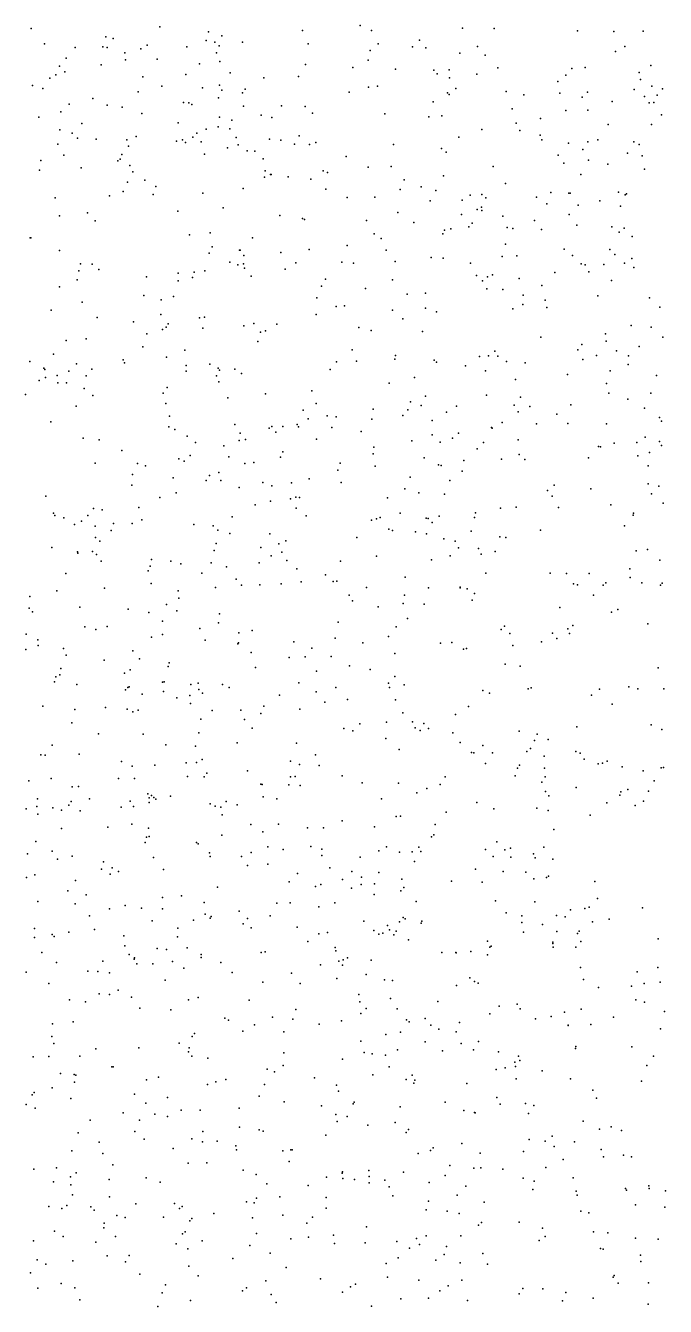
# Model space of a CAD drawing. Extents: x 2 to 99999, y 0 to 49999.
# Drawn here: x 93754 to 99995, y 14 to 12496 of the extents above; entities that cross this region are included whole.
import ezdxf

# ---------------------------------------------------------------- set-up
doc = ezdxf.new("R2010")
doc.units = 0
doc.header["$MEASUREMENT"] = 0
doc.layers.add('points', color=50, linetype='Continuous')

msp = doc.modelspace()

# ---------------------------------------------------------------- linework, layer by layer
at = {"layer": 'points', "color": 3}
for p in [(95062, 12485, 12), (97019, 12496, 99), (93808, 12467, 91), (94536, 12386, 45), (94609, 12370, 84), (95538, 12435, 21), (95668, 12396, 86), (96454, 12447, 36), (97127, 12449, 42), (98017, 12471, 23), (98324, 12469, 21), (99138, 12445, 25), (99492, 12439, 19), (99780, 12441, 29), (93937, 12318, 55), (94239, 12281, 34), (94507, 12290, 68), (94550, 12284, 33), (94878, 12269, 99), (94941, 12305, 16), (95327, 12289, 90), (95517, 12350, 80), (95600, 12336, 31), (95641, 12299, 99), (95871, 12335, 46), (96509, 12319, 98), (97116, 12254, 13), (97195, 12319, 36), (97529, 12290, 43), (97596, 12354, 30), (97657, 12279, 52), (98164, 12291, 30), (99509, 12242, 68), (99599, 12291, 77), (94150, 12180, 88), (94491, 12113, 78), (94721, 12231, 71), (94728, 12163, 18), (95037, 12168, 51), (95452, 12122, 79), (95616, 12229, 15), (95648, 12145, 47), (96484, 12116, 76), (97096, 12160, 58), (97990, 12226, 77), (98236, 12208, 91), (99852, 12108, 85), (93989, 11985, 40), (94048, 12017, 20), (94085, 12102, 12), (94136, 12046, 76), (94898, 11998, 88), (95318, 12020, 52), (95751, 12035, 29), (96077, 11987, 37), (96416, 12001, 74), (96947, 12088, 43), (97362, 12071, 92), (97735, 12060, 31), (97769, 12026, 19), (97887, 12064, 20), (97889, 11987, 12), (98156, 12022, 50), (98362, 12084, 45), (99024, 12013, 85), (99081, 12077, 30), (99213, 12087, 23), (99738, 12038, 63), (93823, 11911, 71), (93922, 11883, 90), (95083, 11905, 57), (95479, 11890, 86), (95644, 11914, 86), (95668, 11867, 64), (95896, 11876, 85), (97098, 11896, 92), (97187, 11905, 43), (97952, 11883, 87), (98946, 11950, 95), (99692, 11873, 50), (99752, 11969, 18), (99862, 11907, 20), (99966, 11881, 6), (94409, 11785, 33), (94852, 11852, 29), (95295, 11747, 50), (95347, 11742, 75), (95635, 11792, 10), (95869, 11841, 67), (96909, 11847, 20), (97731, 11754, 11), (97871, 11842, 87), (97885, 11826, 98), (98443, 11855, 95), (98615, 11821, 50), (98965, 11838, 98), (99184, 11798, 55), (99235, 11847, 28), (99475, 11756, 91), (99792, 11804, 45), (99836, 11744, 63), (99884, 11746, 71), (99916, 11819, 9), (94098, 11657, 60), (94180, 11729, 32), (94549, 11719, 42), (94695, 11702, 30), (94889, 11638, 11), (95375, 11726, 23), (95880, 11712, 67), (96052, 11622, 33), (96252, 11713, 54), (96480, 11706, 89), (96552, 11641, 49), (97260, 11635, 36), (97688, 11608, 49), (97814, 11616, 25), (98500, 11684, 67), (99023, 11670, 19), (99239, 11672, 36), (99956, 11626, 71), (93882, 11602, 73), (94302, 11543, 46), (95242, 11547, 45), (95517, 11487, 42), (95632, 11509, 25), (95646, 11604, 63), (95748, 11490, 8), (95765, 11574, 28), (96155, 11600, 42), (98541, 11545, 24), (98777, 11592, 72), (99437, 11532, 85), (99860, 11531, 55), (94087, 11481, 68), (94207, 11448, 29), (94259, 11399, 71), (94442, 11388, 23), (94742, 11383, 41), (94833, 11416, 47), (95225, 11368, 76), (95284, 11383, 99), (95386, 11410, 52), (95425, 11448, 28), (95466, 11362, 25), (95807, 11406, 10), (96134, 11390, 84), (96243, 11379, 73), (96423, 11423, 29), (97981, 11407, 90), (98205, 11483, 26), (98574, 11473, 88), (98773, 11427, 38), (98790, 11381, 77), (99239, 11362, 81), (99335, 11382, 31), (99687, 11363, 40), (94067, 11339, 11), (94693, 11239, 42), (94759, 11322, 13), (95313, 11356, 53), (95498, 11242, 42), (95723, 11304, 77), (95828, 11335, 82), (95916, 11275, 16), (95990, 11273, 62), (96377, 11341, 24), (96522, 11337, 2), (96585, 11358, 12), (97343, 11336, 82), (97812, 11297, 2), (97857, 11262, 94), (98948, 11234, 58), (99049, 11351, 46), (99190, 11287, 50), (99625, 11253, 31), (99740, 11337, 15), (93904, 11180, 92), (94126, 11232, 45), (94296, 11110, 39), (94654, 11179, 3), (94677, 11194, 30), (94771, 11133, 67), (96073, 11198, 52), (96882, 11219, 81), (97097, 11116, 27), (97319, 11123, 33), (98316, 11124, 95), (99006, 11155, 37), (99245, 11184, 12), (99435, 11145, 14), (99769, 11228, 90), (93890, 11086, 57), (94799, 11072, 24), (94918, 10988, 76), (96086, 11020, 82), (96092, 11082, 37), (96143, 11045, 61), (96148, 11045, 38), (96314, 11021, 24), (96537, 11000, 65), (96656, 11082, 72), (96699, 11065, 87), (97448, 10994, 37), (97831, 11033, 20), (99170, 11046, 3), (99793, 11098, 42), (94706, 10878, 39), (94748, 10971, 11), (95026, 10928, 77), (95482, 10863, 7), (95876, 10909, 99), (96682, 10902, 78), (97408, 10900, 5), (97613, 10923, 95), (97756, 10888, 62), (98436, 10958, 22), (98879, 10870, 67), (99052, 10862, 88), (99065, 10864, 52), (99538, 10871, 5), (94041, 10816, 68), (94571, 10838, 46), (94998, 10851, 63), (96892, 10820, 99), (97162, 10825, 90), (97700, 10787, 98), (98012, 10795, 45), (98090, 10843, 7), (98204, 10849, 33), (98243, 10816, 76), (98737, 10824, 83), (98840, 10759, 11), (99144, 10747, 61), (99356, 10789, 62), (99557, 10737, 76), (99602, 10847, 47), (99615, 10856, 61), (94086, 10641, 68), (94358, 10671, 27), (95239, 10688, 42), (95682, 10721, 45), (96233, 10646, 25), (96454, 10616, 28), (97385, 10676, 33), (98006, 10655, 64), (98160, 10705, 73), (98200, 10728, 84), (98205, 10694, 53), (98410, 10640, 8), (99057, 10654, 25), (94433, 10593, 39), (96476, 10606, 39), (97078, 10595, 60), (97542, 10576, 63), (97841, 10501, 100), (97902, 10515, 78), (98079, 10534, 81), (98110, 10569, 100), (98453, 10528, 53), (98507, 10519, 43), (98719, 10595, 63), (98787, 10509, 48), (99132, 10551, 76), (99472, 10536, 56), (99592, 10522, 79), (93800, 10426, 74), (93806, 10426, 46), (95353, 10458, 70), (95555, 10475, 39), (95967, 10426, 92), (97153, 10468, 8), (97222, 10422, 14), (97824, 10468, 39), (98434, 10366, 74), (99543, 10482, 36), (99670, 10442, 98), (94084, 10303, 29), (95546, 10279, 48), (95573, 10340, 94), (95840, 10307, 50), (95846, 10307, 16), (95884, 10255, 62), (96244, 10283, 83), (96521, 10315, 16), (96892, 10353, 65), (97270, 10308, 12), (97711, 10237, 14), (98403, 10246, 14), (98546, 10251, 61), (99009, 10317, 31), (99088, 10256, 92), (99452, 10314, 40), (99501, 10266, 36), (94289, 10175, 58), (94403, 10170, 46), (94468, 10118, 74), (95745, 10192, 47), (95826, 10163, 92), (95881, 10175, 24), (95888, 10132, 44), (96286, 10121, 99), (96389, 10183, 9), (96839, 10189, 92), (96952, 10180, 7), (97358, 10198, 62), (97829, 10231, 90), (98093, 10180, 46), (99175, 10173, 26), (99214, 10166, 2), (99396, 10168, 12), (99596, 10180, 76), (99667, 10227, 13), (99686, 10138, 32), (94257, 10019, 62), (94273, 10105, 54), (94933, 10046, 41), (95241, 10010, 96), (95243, 10082, 91), (95382, 10042, 40), (95399, 10093, 66), (95504, 10106, 29), (95956, 10055, 40), (96679, 10025, 67), (97332, 10017, 66), (98152, 10060, 43), (98212, 10009, 90), (98260, 10046, 76), (98310, 10066, 93), (98570, 10031, 75), (98917, 10091, 85), (99247, 10097, 53), (99471, 10011, 31), (94085, 9950, 39), (94908, 9864, 87), (96639, 9956, 2), (97071, 9933, 76), (97477, 9880, 98), (97654, 9888, 0), (98254, 9932, 95), (98410, 9925, 55), (98607, 9869, 6), (98790, 9962, 66), (99337, 9863, 0), (94305, 9802, 58), (95077, 9822, 83), (95196, 9857, 36), (96594, 9842, 50), (96783, 9757, 8), (96865, 9764, 15), (97654, 9742, 66), (98604, 9777, 20), (98823, 9819, 77), (98838, 9750, 86), (99839, 9842, 19), (99940, 9751, 12), (94002, 9723, 26), (94452, 9650, 6), (95073, 9682, 87), (95450, 9649, 54), (95498, 9653, 28), (96590, 9682, 85), (97332, 9722, 64), (97433, 9638, 76), (97762, 9707, 91), (98508, 9736, 7), (94808, 9609, 30), (94938, 9492, 76), (95090, 9534, 33), (95124, 9558, 92), (95145, 9591, 98), (95483, 9548, 81), (95884, 9569, 36), (95979, 9594, 50), (96046, 9509, 58), (96095, 9522, 52), (96205, 9585, 67), (97005, 9554, 15), (97124, 9524, 54), (97625, 9514, 2), (99410, 9491, 53), (99660, 9572, 5), (99858, 9558, 67), (94150, 9427, 93), (94346, 9443, 44), (94897, 9364, 51), (96019, 9418, 15), (98781, 9458, 3), (99179, 9388, 56), (99417, 9420, 23), (99740, 9369, 92), (99970, 9458, 1), (94025, 9295, 34), (94707, 9237, 59), (95129, 9263, 21), (95306, 9333, 28), (96940, 9337, 91), (97356, 9244, 14), (97364, 9281, 8), (98181, 9272, 0), (98269, 9279, 43), (98331, 9324, 63), (98361, 9275, 8), (99140, 9335, 17), (99191, 9243, 25), (99322, 9282, 63), (99518, 9327, 21), (99635, 9277, 40), (93795, 9223, 31), (93931, 9156, 80), (93942, 9143, 74), (94175, 9127, 80), (94250, 9199, 27), (94399, 9149, 91), (94720, 9210, 99), (95321, 9128, 53), (95322, 9182, 52), (95552, 9196, 61), (95634, 9157, 53), (95646, 9139, 79), (95794, 9148, 66), (96726, 9145, 88), (96788, 9218, 55), (96983, 9227, 35), (97740, 9234, 29), (97762, 9216, 65), (98044, 9179, 87), (98241, 9130, 85), (98445, 9222, 74), (98626, 9208, 2), (99458, 9133, 86), (99633, 9193, 66), (93886, 9038, 22), (93947, 9065, 80), (94062, 9085, 69), (94067, 9016, 46), (94152, 9014, 90), (94345, 9082, 93), (95615, 9084, 76), (95640, 9023, 78), (95861, 9105, 22), (97302, 9011, 55), (97547, 9065, 83), (98533, 9046, 81), (99041, 9095, 98), (99420, 9008, 74), (99907, 9087, 68), (93754, 8901, 61), (94325, 8958, 56), (94411, 8890, 33), (95096, 8914, 94), (95135, 8970, 19), (95728, 8867, 2), (96094, 8906, 42), (96547, 8935, 98), (97654, 8883, 94), (98249, 8893, 34), (98582, 8874, 65), (99445, 8914, 50), (99854, 8915, 56), (94249, 8788, 51), (95123, 8813, 59), (96461, 8747, 30), (96588, 8814, 26), (97145, 8759, 64), (97484, 8750, 54), (97509, 8830, 68), (97613, 8795, 60), (97957, 8786, 70), (98521, 8797, 71), (98674, 8783, 91), (99072, 8799, 58), (99628, 8856, 65), (99790, 8769, 76), (94001, 8633, 45), (95157, 8688, 58), (96512, 8665, 51), (96696, 8694, 48), (96783, 8683, 22), (97133, 8661, 47), (97434, 8695, 90), (97719, 8648, 52), (97861, 8727, 28), (98403, 8628, 58), (98559, 8732, 66), (98738, 8615, 62), (98936, 8708, 24), (99044, 8619, 5), (99422, 8615, 43), (99937, 8678, 64), (99958, 8640, 10), (95151, 8587, 63), (95209, 8560, 99), (95330, 8495, 80), (95794, 8607, 70), (95848, 8523, 96), (96129, 8574, 74), (96157, 8589, 44), (96196, 8534, 16), (96263, 8589, 7), (96402, 8608, 41), (96415, 8586, 86), (96742, 8580, 73), (97029, 8540, 7), (97719, 8509, 24), (97977, 8523, 87), (98298, 8578, 77), (98304, 8572, 83), (94316, 8474, 55), (94473, 8458, 1), (95412, 8434, 57), (95689, 8402, 46), (95839, 8454, 29), (95898, 8462, 40), (96593, 8466, 68), (97152, 8386, 79), (97522, 8450, 91), (97799, 8435, 31), (97919, 8475, 26), (98160, 8372, 97), (98220, 8434, 99), (98560, 8459, 2), (99343, 8394, 34), (99361, 8391, 40), (99495, 8425, 62), (99716, 8434, 63), (99797, 8486, 87), (99939, 8443, 80), (99957, 8404, 35), (94694, 8354, 99), (95248, 8274, 87), (95302, 8250, 32), (95361, 8305, 21), (95738, 8294, 21), (96241, 8290, 46), (96265, 8342, 61), (97143, 8322, 98), (97641, 8283, 16), (98029, 8257, 40), (98396, 8269, 35), (98570, 8317, 65), (98624, 8267, 65), (99245, 8285, 80), (99727, 8304, 51), (99840, 8336, 88), (94434, 8232, 33), (94798, 8122, 61), (94847, 8227, 52), (94924, 8205, 56), (95640, 8141, 97), (95893, 8229, 32), (95979, 8237, 70), (96800, 8163, 37), (96823, 8231, 10), (97164, 8203, 89), (97783, 8214, 32), (97807, 8208, 32), (98014, 8155, 51), (99827, 8205, 12), (94791, 8016, 47), (95193, 8089, 93), (95517, 8064, 52), (95549, 8110, 83), (95657, 8062, 82), (95839, 7993, 45), (96067, 8042, 12), (96155, 8011, 56), (96349, 8039, 76), (96519, 8080, 82), (96834, 8042, 17), (97504, 8095, 90), (97892, 8064, 8), (98910, 8016, 5), (99826, 8031, 6), (99932, 8009, 29), (93950, 7911, 42), (95064, 7898, 12), (95223, 7942, 89), (96339, 7884, 67), (96390, 7899, 44), (96425, 7898, 54), (97283, 7893, 43), (97452, 7982, 80), (97590, 7944, 5), (97842, 7931, 3), (98846, 7966, 95), (98891, 7910, 2), (99269, 7982, 15), (99861, 7933, 70), (94025, 7744, 43), (94418, 7791, 99), (94502, 7778, 73), (94859, 7801, 66), (95994, 7824, 29), (96143, 7862, 9), (96392, 7792, 61), (97409, 7745, 89), (98142, 7747, 84), (98386, 7794, 69), (98538, 7802, 60), (98953, 7800, 73), (99462, 7825, 45), (99685, 7744, 57), (99974, 7843, 56), (94040, 7721, 86), (94126, 7699, 60), (94231, 7635, 99), (94301, 7665, 99), (94361, 7722, 1), (94434, 7619, 43), (94613, 7643, 91), (94793, 7642, 60), (94889, 7679, 31), (95394, 7634, 54), (95583, 7622, 74), (95768, 7710, 15), (96490, 7719, 39), (97127, 7677, 80), (97176, 7688, 65), (97212, 7702, 100), (97663, 7696, 59), (97681, 7693, 1), (97719, 7652, 80), (97790, 7714, 16), (98132, 7701, 95), (99597, 7622, 55), (99680, 7724, 56), (94435, 7508, 81), (94589, 7576, 66), (95630, 7580, 71), (95747, 7546, 88), (96136, 7543, 66), (96986, 7508, 40), (97299, 7587, 26), (97334, 7576, 2), (97559, 7563, 15), (97664, 7542, 84), (97834, 7494, 45), (98102, 7570, 55), (98381, 7515, 21), (98438, 7507, 34), (98777, 7578, 41), (94009, 7411, 4), (94260, 7368, 9), (94408, 7370, 76), (94479, 7470, 34), (95592, 7380, 7), (95613, 7448, 78), (96049, 7410, 80), (96225, 7444, 62), (96254, 7365, 9), (96294, 7474, 85), (97946, 7472, 50), (97976, 7408, 72), (98173, 7400, 20), (98336, 7372, 95), (99711, 7378, 18), (99821, 7389, 15), (94263, 7353, 64), (94445, 7341, 14), (94491, 7275, 42), (94983, 7292, 79), (95172, 7276, 38), (95268, 7249, 80), (95563, 7260, 99), (96034, 7260, 56), (96150, 7327, 98), (96301, 7282, 81), (96827, 7278, 98), (97176, 7325, 29), (97715, 7289, 31), (97897, 7329, 48), (98197, 7344, 26), (99940, 7285, 34), (94147, 7155, 26), (94950, 7183, 49), (94970, 7229, 52), (95474, 7161, 23), (95713, 7222, 69), (96399, 7202, 45), (96679, 7142, 71), (97458, 7120, 9), (98243, 7158, 91), (98870, 7158, 83), (99029, 7157, 57), (99251, 7155, 31), (99649, 7202, 4), (99652, 7116, 4), (94524, 7013, 45), (94979, 7059, 44), (95606, 7021, 80), (95807, 7101, 48), (95860, 7042, 50), (96038, 7045, 47), (96246, 7056, 58), (96443, 7074, 72), (96756, 7077, 79), (96791, 7082, 3), (97079, 7021, 20), (97685, 7017, 19), (97992, 7023, 42), (97992, 7015, 27), (98060, 7007, 27), (99098, 7057, 2), (99137, 7047, 17), (99387, 7043, 21), (99413, 7066, 98), (99767, 7066, 50), (99947, 7042, 55), (99965, 7062, 29), (93794, 6931, 30), (94059, 6987, 54), (95243, 6987, 47), (95248, 6917, 10), (96910, 6945, 62), (96943, 6891, 12), (97449, 6946, 38), (98111, 6896, 79), (98134, 6960, 34), (99294, 6944, 100), (93788, 6819, 68), (93820, 6784, 41), (94284, 6828, 13), (94754, 6808, 43), (94957, 6776, 54), (95130, 6854, 100), (95230, 6792, 18), (95645, 6763, 37), (97195, 6833, 39), (97437, 6864, 44), (97643, 6859, 78), (98965, 6825, 14), (99471, 6780, 62), (99531, 6807, 43), (94332, 6637, 28), (94551, 6639, 50), (95090, 6692, 8), (95455, 6620, 91), (95637, 6675, 3), (96804, 6683, 10), (97369, 6638, 68), (97478, 6718, 79), (98425, 6643, 91), (99044, 6617, 83), (99092, 6649, 28), (99823, 6666, 24), (93760, 6566, 13), (93875, 6509, 26), (94439, 6612, 58), (94982, 6536, 74), (95089, 6561, 32), (95507, 6506, 6), (95835, 6579, 93), (95963, 6602, 69), (96372, 6491, 45), (96774, 6527, 43), (97294, 6541, 79), (98392, 6612, 0), (98479, 6573, 30), (98893, 6575, 93), (98936, 6523, 49), (99059, 6573, 12), (93758, 6414, 72), (93877, 6453, 11), (94123, 6424, 40), (94799, 6401, 79), (95824, 6472, 20), (95832, 6479, 45), (95953, 6387, 30), (96545, 6428, 87), (97043, 6481, 82), (97356, 6378, 17), (97803, 6477, 46), (97912, 6485, 73), (98025, 6419, 92), (98056, 6426, 6), (98507, 6453, 18), (98786, 6489, 81), (94149, 6362, 79), (94519, 6312, 88), (94864, 6325, 4), (95145, 6250, 3), (95153, 6287, 62), (96326, 6337, 64), (96482, 6344, 20), (96735, 6346, 79), (96915, 6256, 88), (98431, 6272, 58), (98580, 6253, 23), (94048, 6150, 18), (94088, 6168, 82), (94097, 6229, 25), (94719, 6185, 42), (94774, 6218, 5), (95997, 6239, 68), (96591, 6204, 29), (97114, 6222, 94), (97356, 6151, 5), (99924, 6237, 41), (94036, 6101, 7), (94253, 6075, 58), (94729, 6022, 89), (94753, 6045, 6), (94765, 6053, 34), (95089, 6096, 1), (95100, 6006, 7), (95107, 6101, 33), (95367, 6074, 83), (95439, 6088, 73), (95443, 6025, 16), (95674, 6073, 8), (95740, 6044, 33), (96418, 6091, 29), (96590, 6004, 1), (96782, 6045, 52), (97295, 6086, 45), (97303, 6046, 40), (97447, 6072, 61), (98215, 6015, 23), (98656, 6033, 85), (98687, 6042, 78), (99351, 6028, 70), (99638, 6052, 36), (99726, 6031, 2), (99981, 6033, 4), (94891, 5981, 94), (95230, 5946, 74), (95355, 5968, 56), (95364, 5888, 72), (95480, 5990, 76), (96231, 5971, 37), (96672, 5903, 54), (96894, 5927, 81), (97361, 5926, 70), (98280, 5990, 92), (99273, 5971, 89), (99476, 5882, 72), (93921, 5863, 99), (94236, 5831, 37), (94533, 5849, 18), (94745, 5835, 19), (94801, 5809, 69), (94853, 5823, 30), (95575, 5820, 39), (95853, 5826, 96), (96048, 5792, 13), (96079, 5862, 46), (96428, 5834, 90), (97434, 5799, 1), (97949, 5783, 36), (98075, 5859, 98), (94205, 5700, 6), (95463, 5738, 72), (95888, 5735, 48), (95964, 5648, 7), (96857, 5646, 62), (96945, 5623, 90), (97016, 5692, 43), (97276, 5708, 62), (97528, 5710, 72), (97553, 5651, 7), (97602, 5626, 41), (97638, 5694, 100), (97686, 5645, 100), (98568, 5621, 92), (99130, 5661, 9), (99858, 5681, 41), (99961, 5635, 93), (94464, 5593, 79), (94901, 5589, 48), (95443, 5602, 45), (95819, 5507, 91), (96398, 5504, 0), (97267, 5548, 9), (97923, 5602, 85), (97992, 5509, 28), (98717, 5528, 72), (98745, 5592, 51), (98852, 5539, 46), (93904, 5388, 47), (93944, 5386, 57), (94014, 5484, 14), (94276, 5395, 47), (95122, 5488, 10), (95412, 5475, 76), (96583, 5388, 62), (97398, 5442, 59), (98104, 5412, 37), (98126, 5408, 38), (98216, 5480, 76), (98308, 5408, 87), (98645, 5420, 79), (98679, 5452, 28), (98812, 5377, 23), (99120, 5420, 19), (99165, 5406, 29), (94690, 5323, 65), (94793, 5280, 10), (95015, 5290, 77), (95322, 5312, 75), (95421, 5313, 21), (95476, 5343, 18), (96338, 5327, 9), (96426, 5296, 3), (96619, 5285, 79), (98241, 5306, 48), (98551, 5260, 90), (98572, 5288, 64), (98816, 5258, 67), (99202, 5347, 17), (99339, 5302, 93), (99382, 5307, 92), (99427, 5328, 83), (99574, 5272, 47), (99953, 5264, 45), (99976, 5265, 71), (93785, 5136, 85), (94002, 5158, 89), (94659, 5157, 38), (94815, 5160, 88), (95335, 5179, 46), (95495, 5176, 8), (95522, 5212, 16), (95919, 5232, 75), (96337, 5174, 13), (96384, 5179, 30), (96841, 5186, 2), (97848, 5174, 78), (98529, 5183, 59), (98790, 5124, 25), (98821, 5175, 54), (99780, 5232, 91), (99885, 5136, 86), (94208, 5077, 20), (94271, 5082, 26), (94945, 5009, 66), (96048, 5103, 30), (96061, 5101, 86), (96321, 5097, 81), (96432, 5089, 75), (97038, 5117, 86), (97391, 5114, 85), (97570, 5018, 98), (97667, 5061, 77), (97799, 5100, 13), (98825, 5033, 21), (99124, 5072, 29), (99551, 4996, 69), (99560, 5029, 17), (99630, 5050, 23), (99832, 5034, 90), (93863, 4887, 40), (93870, 4961, 10), (94021, 4874, 13), (94176, 4899, 91), (94198, 4935, 67), (94379, 4961, 56), (94686, 4880, 97), (94773, 4937, 62), (94807, 4885, 1), (94958, 4925, 21), (94959, 4971, 82), (94981, 4992, 14), (95006, 4972, 94), (95023, 4958, 90), (95169, 4985, 94), (95554, 4910, 17), (95603, 4888, 1), (95657, 4879, 11), (95711, 4935, 12), (95818, 4902, 59), (96070, 4981, 25), (96206, 4961, 65), (97226, 4960, 34), (98156, 4926, 78), (98740, 4869, 73), (98857, 4988, 61), (99425, 4920, 78), (99699, 4896, 35), (99781, 4939, 66), (93760, 4862, 11), (93873, 4810, 74), (94105, 4849, 16), (94287, 4843, 74), (95671, 4804, 41), (96841, 4745, 89), (97369, 4789, 12), (97411, 4791, 16), (97857, 4830, 11), (98323, 4863, 15), (98853, 4846, 83), (99260, 4800, 70), (94105, 4672, 44), (94557, 4685, 62), (94792, 4715, 26), (94954, 4676, 56), (95950, 4711, 89), (96067, 4638, 74), (96222, 4714, 12), (96505, 4677, 76), (96660, 4677, 68), (97157, 4689, 97), (97750, 4711, 20), (98906, 4660, 34), (93855, 4544, 88), (94921, 4534, 44), (94935, 4586, 25), (94960, 4593, 32), (95421, 4535, 40), (95439, 4521, 75), (95670, 4607, 85), (96116, 4494, 31), (96538, 4496, 63), (97715, 4591, 69), (97736, 4611, 24), (98351, 4542, 0), (93773, 4425, 71), (94013, 4451, 90), (94066, 4373, 60), (94210, 4400, 3), (95001, 4388, 79), (95548, 4434, 30), (95553, 4397, 63), (95860, 4398, 63), (95955, 4436, 51), (96268, 4466, 87), (96643, 4409, 99), (96644, 4470, 35), (97018, 4392, 8), (97200, 4453, 51), (97275, 4491, 52), (97403, 4440, 77), (97526, 4445, 32), (97591, 4489, 51), (97610, 4446, 31), (98241, 4467, 5), (98316, 4397, 53), (98429, 4464, 93), (98484, 4478, 96), (98486, 4391, 13), (98708, 4425, 21), (98724, 4386, 15), (98810, 4488, 70), (98897, 4373, 51), (94493, 4274, 60), (94513, 4345, 47), (94598, 4289, 76), (94660, 4251, 16), (95100, 4272, 31), (95919, 4312, 79), (96116, 4323, 91), (96722, 4289, 67), (96935, 4253, 86), (97548, 4350, 97), (98144, 4275, 52), (98414, 4252, 35), (98633, 4247, 53), (93764, 4193, 95), (93845, 4218, 65), (94242, 4164, 19), (94578, 4227, 20), (96326, 4150, 5), (96405, 4232, 89), (96635, 4124, 61), (96847, 4175, 44), (97029, 4125, 83), (97031, 4198, 0), (97156, 4133, 35), (97200, 4241, 76), (97423, 4177, 98), (97910, 4157, 29), (98208, 4149, 53), (98712, 4182, 59), (98834, 4194, 38), (98856, 4205, 31), (99308, 4155, 38), (94167, 4065, 29), (94344, 4025, 36), (95090, 3998, 55), (95274, 4015, 70), (95625, 4101, 34), (96581, 4107, 36), (96933, 4090, 14), (97153, 4027, 83), (97416, 4064, 90), (97444, 4095, 75), (93873, 3960, 44), (94239, 3937, 48), (94574, 3888, 51), (94727, 3922, 65), (94885, 3894, 19), (95091, 3889, 45), (95496, 3949, 56), (96204, 3942, 57), (96336, 3946, 60), (96613, 3909, 2), (96771, 3947, 4), (97563, 3960, 29), (98337, 3967, 29), (98721, 3956, 11), (99069, 3880, 3), (99208, 3892, 26), (99252, 3906, 67), (99334, 3990, 85), (99771, 3898, 79), (94379, 3820, 3), (94988, 3772, 42), (95393, 3779, 54), (95507, 3836, 9), (95556, 3797, 68), (95563, 3815, 26), (95837, 3864, 90), (95918, 3793, 67), (96140, 3821, 67), (97052, 3768, 83), (97403, 3763, 91), (97438, 3803, 16), (97456, 3791, 8), (97612, 3747, 90), (97620, 3768, 4), (98443, 3850, 29), (98594, 3755, 43), (98595, 3819, 28), (98933, 3824, 81), (99019, 3811, 51), (99283, 3761, 25), (99446, 3787, 63), (93840, 3695, 54), (94012, 3638, 49), (94177, 3661, 54), (94425, 3688, 84), (94712, 3624, 99), (95239, 3700, 40), (95878, 3742, 91), (95956, 3703, 59), (96404, 3708, 61), (96613, 3644, 27), (96700, 3658, 76), (97150, 3678, 49), (97201, 3640, 38), (97238, 3651, 23), (97285, 3726, 82), (97303, 3683, 69), (97346, 3634, 71), (97370, 3670, 63), (98612, 3660, 88), (98798, 3735, 45), (98937, 3666, 43), (99139, 3647, 31), (99155, 3672, 65), (93840, 3608, 33), (94034, 3620, 97), (94721, 3527, 73), (95037, 3501, 30), (95235, 3615, 51), (95329, 3508, 71), (96508, 3570, 83), (96774, 3510, 92), (97489, 3585, 49), (98261, 3573, 56), (98284, 3514, 37), (98295, 3526, 47), (98896, 3552, 49), (98898, 3563, 82), (98902, 3516, 55), (99122, 3515, 39), (99170, 3569, 42), (99925, 3595, 57), (93912, 3463, 85), (94507, 3377, 64), (94764, 3444, 16), (94812, 3399, 17), (94816, 3412, 48), (95129, 3493, 55), (95186, 3375, 10), (95467, 3442, 92), (95468, 3415, 46), (96053, 3464, 60), (96092, 3469, 87), (96779, 3480, 12), (96811, 3379, 15), (96852, 3392, 79), (96893, 3411, 58), (97125, 3389, 70), (97815, 3463, 11), (97950, 3462, 85), (97954, 3461, 13), (98098, 3472, 67), (98259, 3441, 96), (93760, 3272, 8), (94057, 3364, 46), (94360, 3280, 50), (94459, 3278, 6), (94571, 3263, 70), (94838, 3353, 48), (94995, 3353, 63), (95298, 3309, 31), (95660, 3366, 63), (95769, 3269, 86), (96347, 3261, 72), (96632, 3342, 53), (96847, 3338, 3), (97075, 3247, 56), (99166, 3317, 88), (99720, 3274, 69), (99923, 3318, 45), (93980, 3162, 43), (95115, 3193, 41), (96068, 3173, 2), (96432, 3160, 8), (96791, 3208, 22), (97256, 3195, 41), (97332, 3189, 68), (97957, 3142, 85), (98089, 3217, 57), (98132, 3179, 58), (98169, 3163, 12), (99195, 3198, 55), (99344, 3121, 19), (99666, 3134, 88), (99787, 3162, 27), (99944, 3175, 83), (94182, 3002, 98), (94473, 3061, 77), (94572, 3053, 36), (94656, 3095, 21), (94787, 3027, 32), (95343, 3001, 11), (95437, 3023, 37), (95936, 2999, 25), (97004, 3054, 66), (97315, 3014, 81), (99706, 3000, 0), (94340, 2983, 87), (94870, 2919, 25), (95170, 2903, 15), (96390, 2907, 39), (97013, 2983, 50), (97075, 2916, 87), (97378, 2915, 23), (97776, 2984, 44), (98374, 2939, 37), (98548, 2960, 41), (98578, 2915, 36), (99010, 2881, 9), (99174, 2912, 82), (99791, 2979, 7), (99988, 2888, 76), (94018, 2767, 91), (94217, 2786, 65), (95698, 2823, 83), (95732, 2802, 4), (95987, 2758, 56), (96164, 2834, 36), (96362, 2812, 87), (96618, 2763, 14), (96835, 2798, 73), (97025, 2868, 67), (97469, 2805, 6), (97497, 2786, 76), (97653, 2818, 86), (97707, 2753, 55), (97988, 2781, 14), (98283, 2866, 24), (98727, 2817, 80), (98881, 2839, 41), (99048, 2756, 49), (99048, 2751, 41), (99269, 2762, 52), (99488, 2831, 74), (94010, 2643, 13), (95378, 2645, 65), (95401, 2672, 70), (95872, 2697, 60), (96273, 2691, 22), (97269, 2664, 83), (97411, 2687, 53), (97786, 2715, 7), (97954, 2688, 32), (99948, 2720, 23), (94028, 2576, 50), (94439, 2523, 49), (94858, 2532, 27), (95251, 2580, 33), (95351, 2535, 26), (97023, 2598, 92), (97383, 2513, 78), (97653, 2591, 42), (97821, 2503, 33), (98003, 2576, 56), (98122, 2513, 82), (98173, 2595, 69), (99117, 2527, 84), (99120, 2546, 97), (99667, 2542, 94), (93828, 2446, 87), (93981, 2448, 67), (94282, 2453, 68), (95342, 2496, 10), (95377, 2454, 62), (95533, 2432, 63), (96272, 2486, 73), (96846, 2422, 73), (97056, 2488, 54), (97134, 2474, 49), (97265, 2463, 27), (98368, 2496, 72), (98528, 2393, 77), (98561, 2452, 69), (98574, 2410, 24), (99878, 2453, 35), (94094, 2282, 59), (94229, 2274, 90), (94245, 2267, 33), (94596, 2347, 13), (94607, 2347, 30), (95052, 2248, 41), (96110, 2327, 18), (96182, 2300, 56), (96266, 2360, 91), (97141, 2270, 49), (97300, 2350, 48), (97526, 2267, 70), (98343, 2322, 57), (98432, 2338, 75), (98534, 2351, 1), (98792, 2311, 91), (99815, 2360, 17), (94012, 2145, 37), (94232, 2200, 16), (94935, 2223, 17), (95529, 2177, 55), (95611, 2203, 73), (95708, 2226, 39), (96085, 2177, 41), (96573, 2242, 46), (96788, 2169, 37), (97465, 2225, 97), (97540, 2188, 80), (97552, 2218, 80), (98058, 2187, 4), (98541, 2232, 34), (99068, 2233, 70), (99289, 2122, 99), (99761, 2208, 19), (93818, 2077, 77), (93837, 2098, 98), (94194, 2040, 19), (94818, 2083, 15), (95138, 2048, 56), (96034, 2064, 75), (96277, 2008, 93), (96805, 2110, 97), (96960, 2003, 33), (97846, 2004, 67), (98352, 2051, 89), (99323, 2042, 65), (93759, 1982, 97), (93848, 1947, 48), (94706, 1900, 91), (94928, 1993, 82), (95014, 1886, 41), (95271, 1927, 64), (95457, 1926, 81), (95836, 1945, 21), (96641, 1970, 16), (96781, 1885, 79), (96949, 1988, 6), (97408, 1960, 78), (98028, 1923, 16), (98133, 1905, 4), (98140, 1900, 91), (98384, 1984, 88), (98630, 1992, 10), (98659, 1894, 28), (98713, 1972, 42), (94385, 1828, 69), (94866, 1830, 51), (95137, 1863, 10), (95841, 1759, 9), (96793, 1815, 43), (96890, 1865, 72), (97091, 1781, 92), (97360, 1807, 78), (99193, 1818, 97), (99465, 1764, 46), (94266, 1705, 91), (94819, 1718, 26), (94911, 1642, 37), (95375, 1648, 63), (95482, 1717, 17), (95622, 1623, 12), (96034, 1735, 1), (96072, 1721, 52), (96683, 1682, 86), (97468, 1710, 78), (97488, 1739, 49), (98667, 1641, 85), (98821, 1624, 33), (98892, 1674, 35), (99352, 1742, 26), (99566, 1727, 92), (94206, 1530, 93), (94472, 1615, 25), (94508, 1503, 5), (95193, 1552, 37), (95481, 1618, 96), (95805, 1580, 70), (95810, 1538, 86), (96263, 1530, 54), (96341, 1541, 42), (96356, 1538, 78), (97584, 1505, 75), (97703, 1533, 71), (97730, 1559, 15), (98010, 1601, 24), (98190, 1506, 54), (98611, 1522, 1), (98909, 1573, 27), (99109, 1616, 9), (99368, 1542, 2), (94606, 1393, 73), (95341, 1410, 90), (95521, 1414, 35), (96325, 1426, 36), (97894, 1388, 17), (98998, 1446, 63), (99390, 1471, 27), (99588, 1489, 61), (99665, 1471, 11), (93835, 1352, 58), (94054, 1363, 7), (94193, 1278, 72), (94249, 1314, 14), (94569, 1252, 1), (94929, 1266, 80), (95875, 1343, 67), (96003, 1298, 46), (96689, 1272, 20), (96842, 1313, 90), (96846, 1324, 86), (96849, 1259, 21), (96962, 1249, 27), (97103, 1338, 24), (97105, 1279, 30), (97441, 1322, 63), (97847, 1290, 10), (98128, 1360, 68), (98196, 1365, 18), (98408, 1352, 75), (98608, 1264, 68), (98830, 1368, 85), (99094, 1266, 52), (94027, 1228, 96), (94196, 1197, 10), (95066, 1226, 89), (96107, 1209, 32), (96510, 1192, 33), (97107, 1219, 13), (97260, 1244, 2), (97300, 1179, 3), (97692, 1222, 92), (98049, 1187, 29), (98703, 1154, 39), (98714, 1235, 27), (99125, 1136, 40), (99605, 1164, 54), (99615, 1145, 83), (99834, 1188, 87), (99837, 1162, 90), (99995, 1141, 93), (94213, 1102, 78), (94574, 1083, 36), (94828, 1012, 2), (95208, 1017, 71), (95908, 1034, 68), (95985, 1024, 18), (96006, 1067, 66), (96235, 1083, 9), (96686, 1075, 40), (97338, 1091, 62), (97684, 1040, 75), (97963, 1098, 13), (98228, 1028, 58), (99134, 1097, 15), (99705, 1002, 47), (93981, 986, 58), (94108, 969, 58), (94155, 996, 77), (94389, 984, 53), (94422, 951, 9), (94643, 899, 47), (94724, 880, 16), (95098, 882, 1), (95255, 969, 64), (95281, 987, 39), (95591, 920, 75), (95969, 876, 31), (96262, 903, 24), (96554, 883, 34), (96687, 972, 48), (97660, 955, 98), (97867, 941, 29), (97982, 919, 46), (99170, 942, 7), (99248, 925, 99), (99990, 980, 49), (94516, 781, 49), (94522, 824, 12), (95356, 848, 25), (95376, 869, 15), (96498, 825, 67), (97081, 789, 34), (98171, 806, 87), (98200, 831, 14), (98569, 836, 24), (98798, 776, 35), (93831, 653, 35), (94037, 747, 100), (94122, 696, 92), (94439, 639, 93), (94630, 696, 92), (95286, 722, 48), (95312, 742, 64), (95477, 652, 48), (96008, 723, 85), (96340, 671, 78), (96515, 690, 53), (96759, 709, 2), (96767, 626, 83), (97068, 632, 45), (97376, 645, 54), (97567, 677, 25), (97660, 703, 36), (98001, 700, 74), (98763, 657, 72), (98824, 695, 82), (99295, 740, 66), (99435, 732, 50), (99705, 679, 2), (99926, 669, 40), (94549, 507, 74), (94766, 511, 78), (95224, 623, 78), (95336, 576, 98), (95940, 607, 7), (96141, 531, 68), (97499, 580, 22), (97597, 617, 51), (97836, 521, 46), (97859, 596, 51), (98215, 528, 45), (99363, 579, 46), (99388, 570, 14), (99752, 513, 48), (93868, 467, 91), (93952, 426, 7), (94216, 457, 23), (94729, 448, 82), (95348, 407, 95), (95776, 482, 0), (96296, 392, 65), (97273, 433, 45), (97390, 487, 42), (97755, 465, 56), (97992, 438, 13), (98261, 425, 37), (99757, 450, 1), (93802, 341, 18), (94868, 327, 55), (95436, 311, 32), (96098, 262, 9), (96632, 284, 90), (97283, 300, 32), (97589, 268, 85), (98008, 268, 3), (99485, 300, 30), (99496, 316, 69), (93873, 192, 39), (94101, 236, 23), (94233, 196, 21), (95086, 147, 42), (95118, 224, 16), (95871, 167, 18), (95910, 195, 56), (96148, 129, 72), (96847, 152, 27), (96924, 205, 82), (96971, 231, 32), (97796, 166, 38), (97876, 213, 62), (98568, 135, 60), (98604, 189, 56), (98800, 186, 91), (99025, 150, 40), (99533, 239, 95), (99832, 243, 4), (94283, 79, 63), (95044, 14, 54), (95363, 70, 77), (96200, 53, 1), (97127, 17, 55), (97413, 86, 44), (97685, 95, 95), (98065, 70, 31), (98990, 67, 42), (99291, 95, 92), (99826, 35, 24)]:
    msp.add_point(p, dxfattribs=at)

doc.saveas('drawing.dxf')
